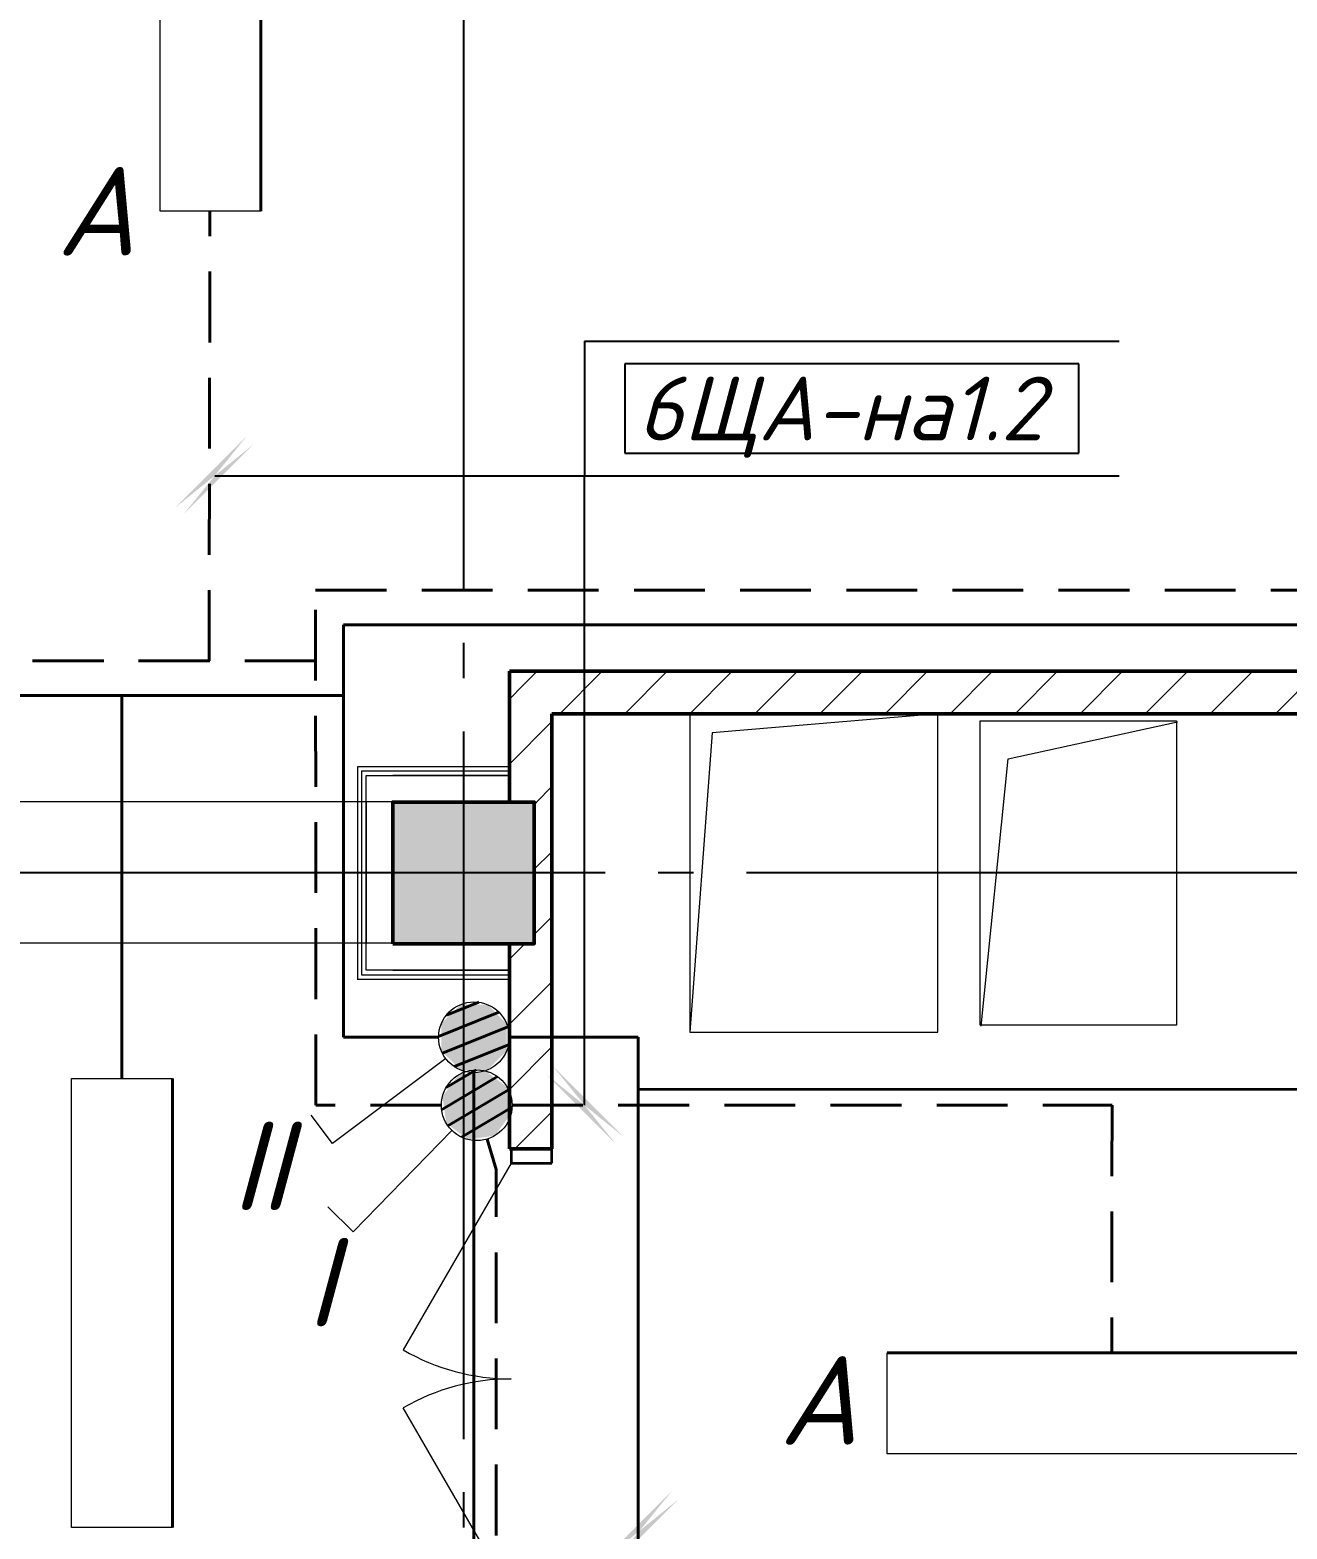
# Model space of a CAD drawing. Header units: millimetres. Extents: x 0 to 1093, y 0 to 420.
# Drawn here: x 145.94 to 181.46, y 261.05 to 303.41 of the extents above; entities that cross this region are included whole.
import ezdxf

# ---------------------------------------------------------------- set-up
doc = ezdxf.new("R2010")
doc.units = ezdxf.units.MM
for name, pattern in [('JIS_02_2.0', [3, 2, -1]), ('ГОСТ 2.303 5', [24, 20, -1.5, 1, -1.5]), ('СПКБ-0000-000-АР#006$0$Штриховая', [564.444447, 282.222223, -282.222223])]:
    doc.linetypes.add(name, pattern=pattern)
for name, color, linetype in [('Viewport1ForCustomObjects_0', 7, 'Continuous'), ('Viewport2ForCustomObjects_0', 7, 'Continuous'), ('СПКБ-0000-000-АР#006$0$Двери ArchiCAD', 7, 'Continuous'), ('СПКБ-0000-000-АР#006$0$Колонны существующие', 7, 'Continuous'), ('СПКБ-0000-000-АР#006$0$Стены', 7, 'Continuous'), ('Строительные оси', 7, 'Continuous'), ('ЭО_АВАРИЙНОЕ ОСВЕЩЕНИЕ', 7, 'Continuous'), ('ЭО_РАБОЧЕЕ ОСВЕЩЕНИЕ', 7, 'Continuous'), ('ЭС', 7, 'Continuous')]:
    doc.layers.add(name, color=color, linetype=linetype)
for name, color, linetype, lineweight in [('СПКБ-0000-000-АР#006$0$0_Ном._пера__1', 7, 'Continuous', 13), ('СПКБ-0000-000-АР#006$0$Колонны существующие_Ном._пера__141', 7, 'Continuous', 50), ('СПКБ-0000-000-АР#006$0$Стены_Ном._пера__1', 7, 'Continuous', 13), ('СПКБ-0000-000-АР#006$0$Стены_Ном._пера__20', 1, 'Continuous', 20), ('СПКБ-0000-000-АР#006$0$Шахты ОВ_Ном._пера__1', 7, 'Continuous', 13)]:
    doc.layers.add(name, color=color, linetype=linetype, lineweight=lineweight)
for name, color, linetype, lineweight, true_color in [('СПКБ-0000-000-АР#006$0$Двери ArchiCAD_Ном._пера__23', 7, 'Continuous', 35, 0xff6600), ('СПКБ-0000-000-АР#006$0$Двери ArchiCAD_Ном._пера__3', 7, 'Continuous', 18, 0xff6600), ('СПКБ-0000-000-АР#006$0$Двери ArchiCAD_Ном._пера__58', 7, 'Continuous', 50, 0xdf0000), ('СПКБ-0000-000-АР#006$0$Колонны существующие_Ном._пера__102', 7, 'Continuous', 13, 0xcccccc), ('СПКБ-0000-000-АР#006$0$Стены_Ном._пера__58', 7, 'Continuous', 50, 0xdf0000), ('СПКБ-0000-000-АР#006$0$Стены_Ном._пера__68', 7, 'Continuous', 20, 0xfd4435)]:
    doc.layers.add(name, color=color, linetype=linetype, lineweight=lineweight, true_color=true_color)
doc.styles.add('2.5', font='isocpeui.ttf')
doc.styles.add('CustomTextStyle59', font='isocpeui.ttf', dxfattribs={"width": 0.987755, "height": 1.8})
pattern_1 = [(45, (0, 0), (-91.9239, 91.9239), [])]
pattern_2 = [(0, (0, 0), (0, 173.2051), [0, -100]), (0, (50, 86.6), (0, 173.2051), [0, -100])]

# ---------------------------------------------------------------- blocks, each defined once
blk = doc.blocks.new('*E373')
at = {"layer": 'Строительные оси', "color": 3, "linetype": 'ГОСТ 2.303 5', "lineweight": 25}
for p, q in [((-179.569, 258.857), (-179.569, -45.143)), ((280.431, 158.857), (-283.569, 158.857))]:
    blk.add_line(p, q, dxfattribs=at)
at = {"layer": 'ЭО_АВАРИЙНОЕ ОСВЕЩЕНИЕ', "color": 7, "lineweight": 0}
for p, q in [((-188.145, 177.554), (-188.145, 190.244)), ((-185.295, 177.554), (-188.145, 177.554)), ((-179.894, 151.578), (-182.691, 148.718)), ((-182.691, 148.718), (-183.406, 149.418)), ((-167.591, 142.443), (-167.591, 145.293)), ((-154.901, 142.443), (-167.591, 142.443))]:
    blk.add_line(p, q, dxfattribs=at)
at = {"layer": 'ЭО_АВАРИЙНОЕ ОСВЕЩЕНИЕ', "color": 1, "lineweight": 40}
for p, q in [((-185.295, 190.244), (-185.295, 177.554)), ((-178.605, 153.1), (-180.186, 152.164)), ((-179.215, 153.292), (-180.061, 152.791)), ((-178.295, 152.73), (-180.01, 151.714)), ((-178.196, 152.235), (-179.624, 151.389)), ((-167.591, 145.293), (-154.901, 145.293))]:
    blk.add_line(p, q, dxfattribs=at)
at = {"layer": 'ЭО_АВАРИЙНОЕ ОСВЕЩЕНИЕ', "color": 1, "linetype": 'JIS_02_2.0', "lineweight": 40}
for p, q in [((-186.759, 164.85), (-186.733, 177.554)), ((-183.741, 152.292), (-183.749, 166.85)), ((-183.749, 166.85), (-109.612, 166.85)), ((-183.749, 164.85), (-194.736, 164.85)), ((-194.736, 164.85), (-183.749, 164.85)), ((-183.749, 164.85), (-186.759, 164.85)), ((-180.194, 152.292), (-183.741, 152.292)), ((-178.194, 152.292), (-161.241, 152.292)), ((-161.241, 152.292), (-161.245, 145.293)), ((-178.643, 150.476), (-178.904, 151.335)), ((-178.643, 125.135), (-178.643, 150.476))]:
    blk.add_line(p, q, dxfattribs=at)
at = {"layer": 'ЭО_АВАРИЙНОЕ ОСВЕЩЕНИЕ', "color": 7, "lineweight": 0}
blk.add_circle((-179.194, 152.292), 1, dxfattribs=at)
at = {"layer": 'ЭО_АВАРИЙНОЕ ОСВЕЩЕНИЕ', "color": 1, "lineweight": 0}
for points in [[(-179.704, 153.153), (-179.967, 152.802), (-178.334, 152.802)], [(-178.946, 153.261), (-179.704, 153.153), (-178.802, 153.153)], [(-179.704, 153.153), (-178.802, 153.153), (-178.334, 152.802)], [(-179.967, 152.802), (-180.163, 152.541), (-178.297, 152.541)], [(-180.163, 152.541), (-180.092, 152.044), (-178.226, 152.044)], [(-180.163, 152.541), (-178.297, 152.541), (-178.226, 152.044)], [(-179.967, 152.802), (-178.334, 152.802), (-178.297, 152.541)], [(-180.092, 152.044), (-180.055, 151.783), (-178.422, 151.783)], [(-180.092, 152.044), (-178.226, 152.044), (-178.422, 151.783)], [(-180.055, 151.783), (-179.587, 151.432), (-178.685, 151.432)], [(-180.055, 151.783), (-178.422, 151.783), (-178.685, 151.432)], [(-179.587, 151.432), (-178.685, 151.432), (-179.443, 151.324)]]:
    blk.add_solid(points, dxfattribs=at)
at = {"layer": 'ЭО_РАБОЧЕЕ ОСВЕЩЕНИЕ', "color": 5, "lineweight": 40}
for p, q in [((-110.458, 165.868), (-182.959, 165.868)), ((-182.959, 165.868), (-182.959, 163.868)), ((-193.61, 163.868), (-189.22, 163.868)), ((-189.22, 163.868), (-189.22, 153.05)), ((-182.959, 163.868), (-189.22, 163.868)), ((-182.959, 163.868), (-182.959, 154.212)), ((-179.139, 155.204), (-180.052, 154.837)), ((-178.566, 154.92), (-180.272, 154.237)), ((-182.959, 154.212), (-180.272, 154.212)), ((-178.316, 154.507), (-180.166, 153.766)), ((-174.629, 154.212), (-178.272, 154.212)), ((-174.629, 152.748), (-174.629, 154.212)), ((-178.294, 154.003), (-179.834, 153.386)), ((-187.795, 153.05), (-187.795, 140.36)), ((-179.272, 126.064), (-179.272, 153.212)), ((-129.594, 152.725), (-174.629, 152.748)), ((-174.629, 137.913), (-174.629, 152.748))]:
    blk.add_line(p, q, dxfattribs=at)
at = {"layer": 'ЭО_РАБОЧЕЕ ОСВЕЩЕНИЕ', "color": 7, "lineweight": 0}
for p, q in [((-180.072, 153.613), (-183.273, 151.214)), ((-190.645, 140.36), (-190.645, 153.05)), ((-190.645, 153.05), (-187.795, 153.05)), ((-183.273, 151.214), (-183.873, 152.015)), ((-187.795, 140.36), (-190.645, 140.36))]:
    blk.add_line(p, q, dxfattribs=at)
blk.add_circle((-179.272, 154.212), 1, dxfattribs=at)
at = {"layer": 'ЭО_РАБОЧЕЕ ОСВЕЩЕНИЕ', "color": 5, "lineweight": 0}
for points in [[(-179.653, 155.132), (-180.191, 154.606), (-178.364, 154.606)], [(-179.644, 155.141), (-179.653, 155.132), (-178.879, 155.132)], [(-179.653, 155.132), (-178.879, 155.132), (-178.364, 154.606)], [(-180.191, 154.584), (-180.2, 153.84), (-178.352, 153.84)], [(-180.191, 154.606), (-180.191, 154.584), (-178.344, 154.584)], [(-180.191, 154.606), (-178.364, 154.606), (-178.344, 154.584)], [(-180.191, 154.584), (-178.344, 154.584), (-178.352, 153.84)], [(-180.2, 153.84), (-180.179, 153.819), (-178.352, 153.819)], [(-180.2, 153.84), (-178.352, 153.84), (-178.352, 153.819)], [(-180.179, 153.819), (-179.665, 153.293), (-178.891, 153.293)], [(-180.179, 153.819), (-178.352, 153.819), (-178.891, 153.293)], [(-179.665, 153.293), (-178.891, 153.293), (-178.9, 153.284)]]:
    blk.add_solid(points, dxfattribs=at)
blk = doc.blocks.new('СПКБ-0000-000-АР#006$0$Двупольная Дверь 19_2')
at = {"layer": 'СПКБ-0000-000-АР#006$0$Двери ArchiCAD_Ном._пера__23', "color": 30, "linetype": 'Continuous', "lineweight": 35, "true_color": 0xff6600}
for p, q in [((-610, 0), (-650, 0)), ((-650, 0), (-650, -115)), ((-610, -115), (-610, 0)), ((650, 0), (610, 0)), ((610, 0), (610, -115)), ((650, -115), (650, 0)), ((-650, -115), (-610, -115)), ((610, -115), (650, -115))]:
    blk.add_line(p, q, dxfattribs=at)
at = {"layer": 'СПКБ-0000-000-АР#006$0$Двери ArchiCAD_Ном._пера__3', "color": 30, "linetype": 'Continuous', "lineweight": 18, "true_color": 0xff6600}
for p, q in [((-610, 0), (-81.7, 305)), ((610, 0), (81.7, 305))]:
    blk.add_line(p, q, dxfattribs=at)
for centre, start, end in [((-610, 0), 0, 30), ((610, 0), 150, 180)]:
    blk.add_arc(centre, 610, start, end, dxfattribs=at)
at = {"layer": 'СПКБ-0000-000-АР#006$0$Двери ArchiCAD_Ном._пера__58', "color": 12, "linetype": 'Continuous', "lineweight": 50, "true_color": 0xdf0000}
for p, q in [((-650, 5), (-687, 5)), ((-650, 0), (-650, 5)), ((-650, -115), (-650, 0)), ((650, 0), (650, 5)), ((650, 5), (687, 5)), ((650, -115), (650, 0)), ((-650, -115), (-687, -115)), ((650, -115), (687, -115))]:
    blk.add_line(p, q, dxfattribs=at)
blk = doc.blocks.new('СПКБ-0000-000-АР#006$0$Стена_17', base_point=(-17707.2, 16335.7))
at = {"layer": 'СПКБ-0000-000-АР#006$0$Стены_Ном._пера__20', "linetype": 'Continuous', "lineweight": 20}
h = blk.add_hatch(dxfattribs=at)
h.set_pattern_fill('КИРПИЧ_ОБЫКНОВЕННЫЙ', color=1, style=0, pattern_type=2)
h.set_pattern_definition(pattern_1)
h.paths.add_polyline_path([(-17827.2, 16085.7), (-17707.2, 16085.7), (-17707.2, 16335.7), (-17827.2, 16455.7)])
h = blk.add_hatch(dxfattribs=at)
h.set_pattern_fill('КИРПИЧ_ОБЫКНОВЕННЫЙ', color=1, style=0, pattern_type=2)
h.set_pattern_definition(pattern_1)
h.paths.add_polyline_path([(-17756.9, 15685.7), (-17707.2, 15685.7), (-17707.2, 16085.7), (-17756.9, 16085.7)])
h = blk.add_hatch(dxfattribs=at)
h.set_pattern_fill('КИРПИЧ_ОБЫКНОВЕННЫЙ', color=1, style=0, pattern_type=2)
h.set_pattern_definition(pattern_1)
h.paths.add_polyline_path([(-17707.2, 15685.7), (-17827.2, 15685.7), (-17827.2, 15105.9), (-17822.2, 15105.9), (-17707.2, 15105.9)])
h = blk.add_hatch(dxfattribs=at)
h.set_pattern_fill('КИРПИЧ_ОБЫКНОВЕННЫЙ', color=1, style=0, pattern_type=2)
h.set_pattern_definition(pattern_1)
h.paths.add_polyline_path([(-17827.2, 12805.9), (-17707.2, 12805.9), (-17707.2, 13805.9), (-17822.2, 13805.9), (-17827.2, 13805.9)])
at = {"layer": 'СПКБ-0000-000-АР#006$0$Стены_Ном._пера__58', "color": 12, "linetype": 'Continuous', "lineweight": 50, "true_color": 0xdf0000}
for p, q in [((-17827.2, 15105.9), (-17827.2, 15142.9)), ((-17707.2, 15105.9), (-17707.2, 15142.9)), ((-17822.2, 15105.9), (-17827.2, 15105.9)), ((-17707.2, 15105.9), (-17822.2, 15105.9)), ((-17827.2, 13805.9), (-17827.2, 13768.9)), ((-17822.2, 13805.9), (-17827.2, 13805.9)), ((-17707.2, 13805.9), (-17822.2, 13805.9)), ((-17707.2, 13805.9), (-17707.2, 13768.9))]:
    blk.add_line(p, q, dxfattribs=at)
at = {"layer": 'СПКБ-0000-000-АР#006$0$Стены_Ном._пера__58', "color": 12, "linetype": 'Continuous', "lineweight": 50, "true_color": 0xdf0000, "flags": 128}
for points in [[(-17827.2, 16455.7), (-17827.2, 16085.7)], [(-17707.2, 15105.9), (-17707.2, 16335.7)], [(-17827.2, 15685.7), (-17827.2, 15105.9)], [(-17827.2, 13805.9), (-17827.2, 12805.9)], [(-17707.2, 12805.9), (-17707.2, 13805.9)]]:
    blk.add_lwpolyline(points, dxfattribs=at)
at = {"layer": 'СПКБ-0000-000-АР#006$0$Двери ArchiCAD', "color": 21, "linetype": 'Continuous', "lineweight": 18, "true_color": 0xff9955, "zscale": 1000, "rotation": 90}
blk.add_blockref('СПКБ-0000-000-АР#006$0$Двупольная Дверь 19_2', (-17822.2, 14455.9), dxfattribs=at)
blk = doc.blocks.new('СПКБ-0000-000-АР#006$0$Стена_67', base_point=(-18156.9, 16085.7))
at = {"layer": 'СПКБ-0000-000-АР#006$0$Стены_Ном._пера__20', "linetype": 'Continuous', "lineweight": 20}
h = blk.add_hatch(dxfattribs=at)
h.set_pattern_fill('ШТУКАТУРКА', color=1, style=0, pattern_type=2)
h.set_pattern_definition(pattern_2)
h.paths.add_polyline_path([(-18156.9, 16185.7), (-18256.9, 16185.7), (-18244.9, 16173.7), (-18156.9, 16173.7)])
h = blk.add_hatch(dxfattribs=at)
h.set_pattern_fill('ШТУКАТУРКА', color=1, style=0, pattern_type=2)
h.set_pattern_definition(pattern_2)
h.paths.add_polyline_path([(-17827.2, 16185.7), (-18156.9, 16185.7), (-18156.9, 16173.7), (-17827.2, 16173.7)])
h = blk.add_hatch(dxfattribs=at)
h.set_pattern_fill('ШТУКАТУРКА', color=1, style=0, pattern_type=2)
h.set_pattern_definition(pattern_2)
h.paths.add_polyline_path([(-18231.9, 16160.7), (-18156.9, 16160.7), (-18156.9, 16173.7), (-18244.9, 16173.7)])
h = blk.add_hatch(dxfattribs=at)
h.set_pattern_fill('ШТУКАТУРКА', color=1, style=0, pattern_type=2)
h.set_pattern_definition(pattern_2)
h.paths.add_polyline_path([(-17827.2, 16173.7), (-18156.9, 16173.7), (-18156.9, 16160.7), (-17827.2, 16160.7)])
at = {"layer": 'СПКБ-0000-000-АР#006$0$Стены_Ном._пера__1', "color": 7, "linetype": 'Continuous', "lineweight": 13, "flags": 128}
blk.add_lwpolyline([(-17827.2, 16085.7), (-17827.2, 16160.7)], dxfattribs=at)
at = {"layer": 'СПКБ-0000-000-АР#006$0$Стены_Ном._пера__20', "color": 1, "linetype": 'Continuous', "lineweight": 20, "flags": 128}
for points in [[(-17827.2, 16185.7), (-18256.9, 16185.7)], [(-17827.2, 16173.7), (-17827.2, 16185.7)], [(-17827.2, 16160.7), (-17827.2, 16173.7)]]:
    blk.add_lwpolyline(points, dxfattribs=at)
at = {"layer": 'СПКБ-0000-000-АР#006$0$Стены_Ном._пера__68', "color": 20, "linetype": 'Continuous', "lineweight": 20, "true_color": 0xfd4435}
for p, q in [((-18156.9, 16173.7), (-18244.9, 16173.7)), ((-18231.9, 16160.7), (-18156.9, 16160.7)), ((-17827.2, 16173.7), (-18156.9, 16173.7)), ((-17827.2, 16160.7), (-18156.9, 16160.7)), ((-18156.9, 16160.7), (-17827.2, 16160.7))]:
    blk.add_line(p, q, dxfattribs=at)
blk = doc.blocks.new('СПКБ-0000-000-АР#006$0$Стена_68', base_point=(-18156.9, 16085.7))
at = {"layer": 'СПКБ-0000-000-АР#006$0$Стены_Ном._пера__20', "linetype": 'Continuous', "lineweight": 20}
h = blk.add_hatch(dxfattribs=at)
h.set_pattern_fill('ШТУКАТУРКА', color=1, style=0, pattern_type=2)
h.set_pattern_definition(pattern_2)
h.paths.add_polyline_path([(-18256.9, 16185.7), (-18256.9, 16085.7), (-18244.9, 16085.7), (-18244.9, 16173.7)])
h = blk.add_hatch(dxfattribs=at)
h.set_pattern_fill('ШТУКАТУРКА', color=1, style=0, pattern_type=2)
h.set_pattern_definition(pattern_2)
h.paths.add_polyline_path([(-18231.9, 16085.7), (-18231.9, 16160.7), (-18244.9, 16173.7), (-18244.9, 16085.7)])
h = blk.add_hatch(dxfattribs=at)
h.set_pattern_fill('ШТУКАТУРКА', color=1, style=0, pattern_type=2)
h.set_pattern_definition(pattern_2)
h.paths.add_polyline_path([(-18256.9, 16085.7), (-18256.9, 15685.7), (-18244.9, 15685.7), (-18244.9, 16085.7)])
h = blk.add_hatch(dxfattribs=at)
h.set_pattern_fill('ШТУКАТУРКА', color=1, style=0, pattern_type=2)
h.set_pattern_definition(pattern_2)
h.paths.add_polyline_path([(-18244.9, 16085.7), (-18244.9, 15685.7), (-18231.9, 15685.7), (-18231.9, 16085.7)])
h = blk.add_hatch(dxfattribs=at)
h.set_pattern_fill('ШТУКАТУРКА', color=1, style=0, pattern_type=2)
h.set_pattern_definition(pattern_2)
h.paths.add_polyline_path([(-18256.9, 15685.7), (-18256.9, 15585.7), (-18244.9, 15597.7), (-18244.9, 15685.7)])
h = blk.add_hatch(dxfattribs=at)
h.set_pattern_fill('ШТУКАТУРКА', color=1, style=0, pattern_type=2)
h.set_pattern_definition(pattern_2)
h.paths.add_polyline_path([(-18231.9, 15610.7), (-18231.9, 15685.7), (-18244.9, 15685.7), (-18244.9, 15597.7)])
at = {"layer": 'СПКБ-0000-000-АР#006$0$Стены_Ном._пера__20', "color": 1, "linetype": 'Continuous', "lineweight": 20, "flags": 128}
blk.add_lwpolyline([(-18256.9, 16185.7), (-18256.9, 15585.7)], dxfattribs=at)
at = {"layer": 'СПКБ-0000-000-АР#006$0$Стены_Ном._пера__68', "color": 20, "linetype": 'Continuous', "lineweight": 20, "true_color": 0xfd4435}
for p, q in [((-18244.9, 16173.7), (-18244.9, 16085.7)), ((-18231.9, 16085.7), (-18231.9, 16160.7)), ((-18244.9, 16085.7), (-18244.9, 15685.7)), ((-18231.9, 16085.7), (-18231.9, 15685.7)), ((-18231.9, 15685.7), (-18231.9, 16085.7)), ((-18244.9, 15685.7), (-18244.9, 15597.7)), ((-18231.9, 15610.7), (-18231.9, 15685.7))]:
    blk.add_line(p, q, dxfattribs=at)
blk = doc.blocks.new('СПКБ-0000-000-АР#006$0$Стена_69', base_point=(-17827.2, 15685.7))
at = {"layer": 'СПКБ-0000-000-АР#006$0$Стены_Ном._пера__20', "linetype": 'Continuous', "lineweight": 20}
h = blk.add_hatch(dxfattribs=at)
h.set_pattern_fill('ШТУКАТУРКА', color=1, style=0, pattern_type=2)
h.set_pattern_definition(pattern_2)
h.paths.add_polyline_path([(-18256.9, 15585.7), (-18156.9, 15585.7), (-18156.9, 15597.7), (-18244.9, 15597.7)])
h = blk.add_hatch(dxfattribs=at)
h.set_pattern_fill('ШТУКАТУРКА', color=1, style=0, pattern_type=2)
h.set_pattern_definition(pattern_2)
h.paths.add_polyline_path([(-18156.9, 15610.7), (-18231.9, 15610.7), (-18244.9, 15597.7), (-18156.9, 15597.7)])
h = blk.add_hatch(dxfattribs=at)
h.set_pattern_fill('ШТУКАТУРКА', color=1, style=0, pattern_type=2)
h.set_pattern_definition(pattern_2)
h.paths.add_polyline_path([(-18156.9, 15597.7), (-17827.2, 15597.7), (-17827.2, 15610.7), (-18156.9, 15610.7)])
h = blk.add_hatch(dxfattribs=at)
h.set_pattern_fill('ШТУКАТУРКА', color=1, style=0, pattern_type=2)
h.set_pattern_definition(pattern_2)
h.paths.add_polyline_path([(-18156.9, 15585.7), (-17827.2, 15585.7), (-17827.2, 15597.7), (-18156.9, 15597.7)])
at = {"layer": 'СПКБ-0000-000-АР#006$0$Стены_Ном._пера__1', "color": 7, "linetype": 'Continuous', "lineweight": 13, "flags": 128}
blk.add_lwpolyline([(-17827.2, 15685.7), (-17827.2, 15610.7)], dxfattribs=at)
at = {"layer": 'СПКБ-0000-000-АР#006$0$Стены_Ном._пера__20', "color": 1, "linetype": 'Continuous', "lineweight": 20, "flags": 128}
for points in [[(-17827.2, 15610.7), (-17827.2, 15597.7)], [(-17827.2, 15597.7), (-17827.2, 15585.7)], [(-18256.9, 15585.7), (-17827.2, 15585.7)]]:
    blk.add_lwpolyline(points, dxfattribs=at)
at = {"layer": 'СПКБ-0000-000-АР#006$0$Стены_Ном._пера__68', "color": 20, "linetype": 'Continuous', "lineweight": 20, "true_color": 0xfd4435}
for p, q in [((-18244.9, 15597.7), (-18156.9, 15597.7)), ((-18156.9, 15610.7), (-18231.9, 15610.7)), ((-18156.9, 15610.7), (-17827.2, 15610.7)), ((-17827.2, 15610.7), (-18156.9, 15610.7)), ((-18156.9, 15597.7), (-17827.2, 15597.7))]:
    blk.add_line(p, q, dxfattribs=at)
blk = doc.blocks.new('СПКБ-0000-000-АР#006$0$Стена_76', base_point=(-17707.2, 16335.7))
at = {"layer": 'СПКБ-0000-000-АР#006$0$Стены_Ном._пера__20', "linetype": 'Continuous', "lineweight": 20}
h = blk.add_hatch(dxfattribs=at)
h.set_pattern_fill('КИРПИЧ_ОБЫКНОВЕННЫЙ', color=1, style=0, pattern_type=2)
h.set_pattern_definition(pattern_1)
h.paths.add_polyline_path([(-17707.2, 16335.7), (-12776.9, 16335.7), (-12656.9, 16455.7), (-17827.2, 16455.7)])
at = {"layer": 'СПКБ-0000-000-АР#006$0$Стены_Ном._пера__58', "color": 12, "linetype": 'Continuous', "lineweight": 50, "true_color": 0xdf0000, "flags": 128}
for points in [[(-12656.9, 16455.7), (-17827.2, 16455.7)], [(-17707.2, 16335.7), (-12776.9, 16335.7)]]:
    blk.add_lwpolyline(points, dxfattribs=at)
blk = doc.blocks.new('СПКБ-0000-000-АР#006$0$Колонна_62', base_point=(-17956.9, 15885.7))
at = {"layer": 'СПКБ-0000-000-АР#006$0$Колонны существующие_Ном._пера__102', "linetype": 'Continuous', "lineweight": 13, "true_color": 0xcccccc}
blk.add_hatch(color=254, dxfattribs=at).paths.add_polyline_path([(-18156.9, 15685.7), (-17756.9, 15685.7), (-17756.9, 16085.7), (-18156.9, 16085.7)])
at = {"layer": 'СПКБ-0000-000-АР#006$0$Колонны существующие_Ном._пера__141', "color": 7, "linetype": 'Continuous', "lineweight": 50, "flags": 128}
blk.add_lwpolyline([(-18156.9, 15685.7), (-17756.9, 15685.7), (-17756.9, 16085.7), (-18156.9, 16085.7)], close=True, dxfattribs=at)
blk = doc.blocks.new('*E372')
at = {"layer": 'СПКБ-0000-000-АР#006$0$0_Ном._пера__1', "color": 7, "linetype": 'СПКБ-0000-000-АР#006$0$Штриховая', "lineweight": 13}
for p, q in [((7.999, 187.722), (63.998, 187.722)), ((7.999, 183.722), (63.998, 183.722))]:
    blk.add_line(p, q, dxfattribs=at)
at = {"layer": 'СПКБ-0000-000-АР#006$0$Шахты ОВ_Ном._пера__1', "color": 7, "linetype": 'Continuous', "lineweight": 13}
for p, q in [((72.399, 190.201), (72.399, 181.201)), ((79.399, 190.201), (72.399, 190.201)), ((79.399, 190.201), (73.023, 189.657)), ((79.399, 181.201), (79.399, 190.201)), ((81.392, 188.922), (86.179, 189.971)), ((73.023, 189.657), (72.399, 181.201)), ((80.629, 181.371), (81.392, 188.922)), ((72.399, 181.201), (79.399, 181.201))]:
    blk.add_line(p, q, dxfattribs=at)
at = {"layer": 'СПКБ-0000-000-АР#006$0$Шахты ОВ_Ном._пера__1', "color": 7, "linetype": 'Continuous', "lineweight": 13, "flags": 128}
blk.add_lwpolyline([(80.599, 190.001), (86.149, 190.001), (86.149, 181.401), (80.599, 181.401)], close=True, dxfattribs=at)
at = {"layer": 'СПКБ-0000-000-АР#006$0$Колонны существующие', "color": 7, "lineweight": 50, "xscale": 0.01, "yscale": 0.01, "zscale": 0.01}
blk.add_blockref('СПКБ-0000-000-АР#006$0$Колонна_62', (65.999, 185.701), dxfattribs=at)
at = {"layer": 'СПКБ-0000-000-АР#006$0$Стены', "color": 12, "lineweight": 50, "true_color": 0xdf0000, "xscale": 0.01, "yscale": 0.01, "zscale": 0.01}
for name, p in [('СПКБ-0000-000-АР#006$0$Стена_17', (68.495, 190.201)), ('СПКБ-0000-000-АР#006$0$Стена_76', (68.495, 190.201)), ('СПКБ-0000-000-АР#006$0$Стена_67', (63.999, 187.701)), ('СПКБ-0000-000-АР#006$0$Стена_68', (63.999, 187.701)), ('СПКБ-0000-000-АР#006$0$Стена_69', (67.295, 183.701))]:
    blk.add_blockref(name, p, dxfattribs=at)
blk = doc.blocks.new('CustomObjectsInViewport1_0')
at = {"layer": 'ЭС'}
for p, q in [((161.606, 294.61), (176.72, 294.61)), ((161.606, 294.61), (161.606, 290.81)), ((151.157, 290.81), (161.606, 290.81)), ((161.606, 290.81), (176.72, 290.81)), ((161.607, 273.021), (161.606, 290.81)), ((161.606, 290.81), (166.406, 290.81))]:
    blk.add_line(p, q, dxfattribs=at)
at = {"layer": 'ЭС', "color": 7, "true_color": 0xffffff}
for p, q in [((175.58, 293.97), (162.746, 293.97)), ((162.746, 293.97), (162.746, 291.45)), ((175.58, 291.45), (175.58, 293.97)), ((162.746, 291.45), (175.58, 291.45)), ((162.746, 291.45), (162.746, 291.45))]:
    blk.add_line(p, q, dxfattribs=at)
at = {"layer": 'ЭС'}
for points in [[(152.051, 291.916), (150.051, 289.916), (150.263, 289.704), (152.263, 291.704)], [(160.5, 273.915), (162.501, 271.915), (162.713, 272.127), (160.713, 274.127)], [(164.066, 262.108), (162.066, 260.108), (162.278, 259.896), (164.278, 261.896)]]:
    blk.add_solid(points, dxfattribs=at)
at = {"layer": 'ЭС', "style": 'CustomTextStyle59', "width": 0.987755}
blk.add_text('6ЩА-на1.2', height=1.8, dxfattribs=at).set_placement((163.106, 291.81))

msp = doc.modelspace()

# ---------------------------------------------------------------- block references
msp.add_blockref('*E372', (92.189, 93.885))
at = {"layer": 'Viewport1ForCustomObjects_0'}
msp.add_blockref('CustomObjectsInViewport1_0', (0, 0), dxfattribs=at)
at = {"layer": 'Viewport2ForCustomObjects_0'}
msp.add_blockref('*E373', (337.756, 120.729), dxfattribs=at)

# ---------------------------------------------------------------- texts
at = {"layer": 'ЭО_АВАРИЙНОЕ ОСВЕЩЕНИЕ', "color": 1, "char_height": 2.5, "attachment_point": 5, "style": '2.5'}
for insert in [(147.804, 298.282), (168.224, 264.679)]:
    msp.add_mtext('А', dxfattribs=dict(at, insert=insert))
at = {"layer": 'ЭО_РАБОЧЕЕ ОСВЕЩЕНИЕ', "char_height": 2.5, "attachment_point": 5, "style": '2.5'}
for s, insert in [('II', (152.44, 271.309)), ('I', (154.155, 268.023))]:
    msp.add_mtext(s, dxfattribs=dict(at, insert=insert))

doc.saveas('drawing.dxf')
